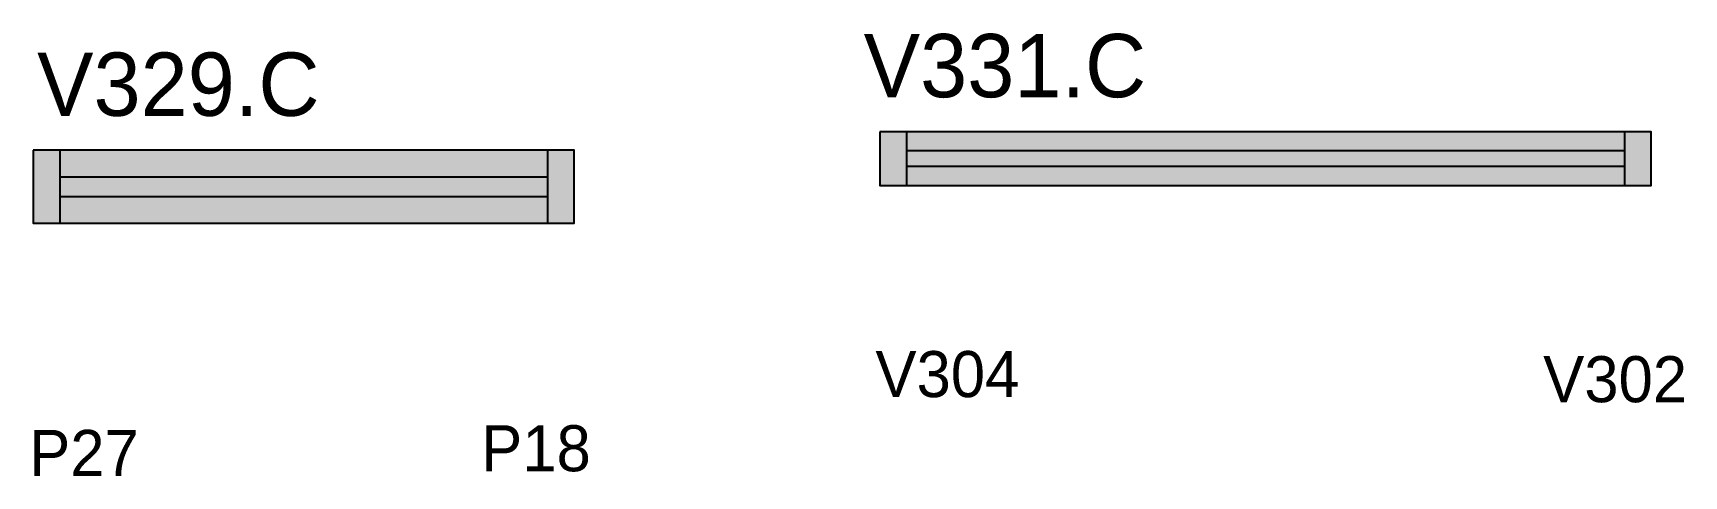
# Model space of a CAD drawing. Header units: metres. Extents: x 4310 to 4740, y -162 to -46.
import ezdxf

# ---------------------------------------------------------------- set-up
doc = ezdxf.new("R2010")
doc.units = ezdxf.units.M
for name, color, linetype in [('5', 7, 'Continuous'), ('NOMENCLATURA', 7, 'Continuous'), ('Painéis', 7, 'Continuous'), ('REAPROVEITAMENTO', 7, 'Continuous'), ('SARR_2.2x7', 7, 'Continuous'), ('SARR_EDITAR', 7, 'Continuous')]:
    doc.layers.add(name, color=color, linetype=linetype)

msp = doc.modelspace()

# ---------------------------------------------------------------- hatches: boundary and pattern name
at = {"layer": 'REAPROVEITAMENTO'}
h = msp.add_hatch(color=7, dxfattribs=at)
h.dxf.hatch_style = 1
h.paths.add_polyline_path([(4731.59, -86.11), (4731.59, -72.11), (4731.59, -72.11), (4530.59, -72.11), (4530.59, -72.11), (4530.59, -86.11), (4530.59, -86.11), (4731.59, -86.11)])
h = msp.add_hatch(color=7, dxfattribs=at)
h.dxf.hatch_style = 1
h.paths.add_polyline_path([(4451.02, -95.96), (4451.02, -76.96), (4451.02, -76.96), (4310.02, -76.96), (4310.02, -76.96), (4310.02, -95.96), (4310.02, -95.96), (4451.02, -95.96)])

# ---------------------------------------------------------------- linework, layer by layer
at = {"layer": 'Painéis', "color": 7, "lineweight": 25}
for points in [[(4530.59, -72.11), (4530.59, -86.11), (4731.59, -86.11), (4731.59, -72.11), (4530.59, -72.11)], [(4310.02, -76.96), (4310.02, -95.96), (4451.02, -95.96), (4451.02, -76.96), (4310.02, -76.96)]]:
    msp.add_lwpolyline(points, dxfattribs=at)
at = {"layer": 'SARR_2.2x7', "color": 7, "lineweight": 25}
for p, q in [((4537.59, -72.11), (4537.59, -86.11)), ((4724.59, -72.11), (4724.59, -86.11)), ((4317.02, -76.96), (4317.02, -95.96)), ((4444.02, -76.96), (4444.02, -95.96)), ((4444.02, -83.96), (4317.02, -83.96)), ((4317.02, -88.96), (4444.02, -88.96))]:
    msp.add_line(p, q, dxfattribs=at)
at = {"layer": 'SARR_EDITAR', "color": 7, "lineweight": 25}
for p, q in [((4724.59, -77.11), (4537.59, -77.11)), ((4537.59, -81.11), (4724.59, -81.11))]:
    msp.add_line(p, q, dxfattribs=at)

# ---------------------------------------------------------------- texts
at = {"layer": '5', "color": 7, "lineweight": 25}
for s, p in [('V304', (4529.48, -141.27)), ('V302', (4703.43, -142.6)), ('P27', (4309.03, -161.82)), ('P18', (4426.77, -160.6))]:
    msp.add_text(s, height=12, dxfattribs=at).set_placement(p)
at = {"layer": 'NOMENCLATURA', "color": 7, "lineweight": 25}
for s, p in [('V331.C', (4526.4, -63.14)), ('V329.C', (4311.07, -67.98))]:
    msp.add_text(s, height=16.5, dxfattribs=at).set_placement(p)

doc.saveas('drawing.dxf')
